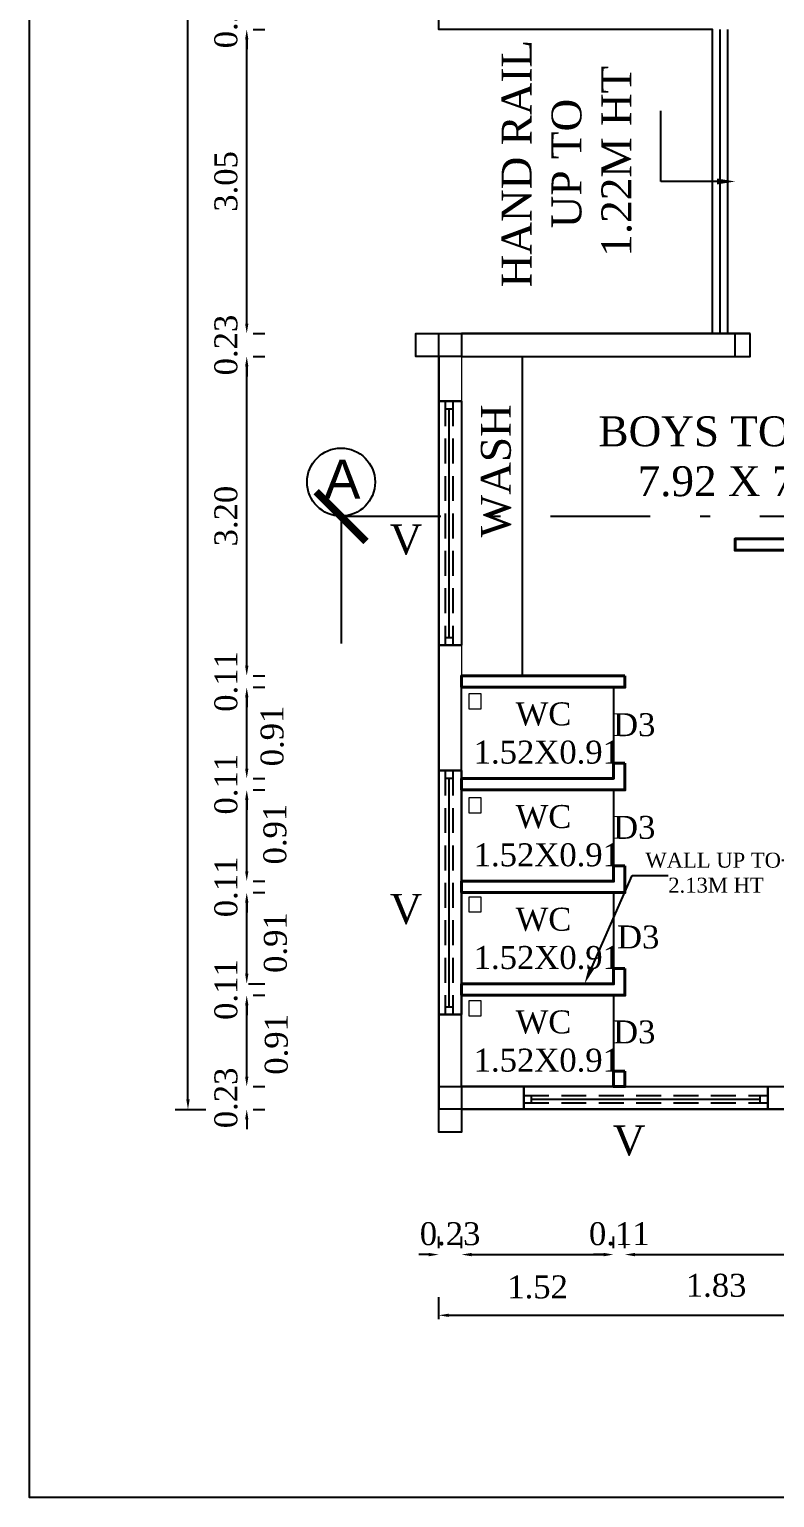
# Model space of a CAD drawing. Header units: metres. Extents: x 3616 to 3987, y 1122 to 1251.
# Drawn here: x 3900.15 to 3907.62, y 1152.95 to 1167.67 of the extents above; entities that cross this region are included whole.
import ezdxf
from ezdxf import colors
from ezdxf.entities.mleader import LeaderData, LeaderLine
from ezdxf.math import Vec2, Vec3

# ---------------------------------------------------------------- set-up
doc = ezdxf.new("R2010")
doc.units = ezdxf.units.M
doc.linetypes.add('DASHDOT', pattern=[1, 0.5, -0.25, 0, -0.25])
doc.linetypes.add('DASHED2', pattern=[0.375, 0.25, -0.125])
doc.layers.add('BLK_1_FLR_2_BLT_UP_AREA', color=26, linetype='Continuous')
doc.layers.add('BLK_1_FLR_2_WATER_CLOSET', color=213, linetype='Continuous')
doc.layers.add('BLK_1_FLR_2_WASH', color=243, linetype='Continuous', lineweight=5)
doc.styles.add('ANAND', font='times.ttf')
doc.styles.add('HEADING-1', font='arial.ttf')
doc.styles.add('ROMANS', font='swissl.ttf')
doc.styles.get("Standard").update_dxf_attribs({"font": 'arial.ttf'})
doc.dimstyles.new('Normal', dxfattribs={"dimscale": 128, "dimtxt": 0.09375, "dimasz": 0.09375, "dimexe": 0.0625, "dimexo": 0.1875, "dimgap": 0.03125, "dimtad": 1, "dimdec": 0, "dimzin": 3, "dimdsep": 46, "dimtxsty": 'ROMANS', "dimblk1": 'ARCHTICK', "dimblk2": 'ARCHTICK', "dimsah": 1, "dimcen": -0.09375, "dimdle": 0.0625, "dimclrd": 256, "dimclre": 256, "dimclrt": 2, "dimazin": 0, "dimtfac": 0.91, "dimtdec": 0, "dimtmove": 0, "dimatfit": 3, "dimldrblk": 'ARCHTICK', "dimfxl": 0, "dimfrac": 1, "dimtolj": 1, "dimtzin": 3, "dimlwd": -1, "dimlwe": -1, "dimarcsym": 0})
doc.dimstyles.new('V1', dxfattribs={"dimtxt": 0.23, "dimasz": 0.1, "dimexe": 0.18, "dimexo": 0.0625, "dimgap": 0.09, "dimtad": 1, "dimzin": 0, "dimdsep": 46, "dimtxsty": 'ANAND', "dimcen": 0.09, "dimadec": 0, "dimazin": 0, "dimtfac": 1, "dimtix": 1, "dimtofl": 0, "dimtmove": 2, "dimatfit": 0, "dimfxl": 0, "dimtolj": 1, "dimtzin": 0, "dimarcsym": 0})

# ---------------------------------------------------------------- blocks, each defined once
blk = doc.blocks.new('*D232')
at = {"color": 0, "lineweight": -2}
for p, q in [((3902.332, 1157.174), (3902.332, 1157.274)), ((3902.395, 1157.074), (3902.512, 1157.074)), ((3902.332, 1156.745), (3902.332, 1156.645)), ((3902.395, 1156.845), (3902.512, 1156.845))]:
    blk.add_line(p, q, dxfattribs=at)
at = {"color": 0}
for points in [[(3902.316, 1157.174), (3902.349, 1157.174), (3902.332, 1157.074)], [(3902.316, 1156.745), (3902.349, 1156.745), (3902.332, 1156.845)]]:
    blk.add_solid(points, dxfattribs=at)
at = {"layer": 'Defpoints', "color": 0}
for p in [(3902.332, 1157.074), (3902.332, 1157.074), (3902.332, 1156.845)]:
    blk.add_point(p, dxfattribs=at)
at = {"color": 0, "insert": (3902.125, 1156.96), "char_height": 0.23, "attachment_point": 5, "rotation": 90, "style": 'ANAND'}
blk.add_mtext('\\A1;0.23', dxfattribs=at)
blk = doc.blocks.new('*D233')
at = {"color": 0, "lineweight": -2}
for p, q in [((3902.395, 1157.988), (3902.512, 1157.988)), ((3902.332, 1157.174), (3902.332, 1157.888)), ((3902.395, 1157.074), (3902.512, 1157.074))]:
    blk.add_line(p, q, dxfattribs=at)
at = {"color": 0}
for points in [[(3902.316, 1157.888), (3902.349, 1157.888), (3902.332, 1157.988)], [(3902.316, 1157.174), (3902.349, 1157.174), (3902.332, 1157.074)]]:
    blk.add_solid(points, dxfattribs=at)
at = {"layer": 'Defpoints', "color": 0}
for p in [(3902.332, 1157.988), (3902.332, 1157.988), (3902.332, 1157.074)]:
    blk.add_point(p, dxfattribs=at)
at = {"color": 0, "insert": (3902.63, 1157.496), "char_height": 0.23, "attachment_point": 5, "rotation": 90, "style": 'ANAND'}
blk.add_mtext('\\A1;0.91', dxfattribs=at)
blk = doc.blocks.new('*D234')
at = {"color": 0, "lineweight": -2}
for p, q in [((3902.332, 1158.203), (3902.332, 1158.303)), ((3902.35, 1158.103), (3902.512, 1158.103)), ((3902.395, 1157.988), (3902.512, 1157.988)), ((3902.332, 1157.888), (3902.332, 1157.788))]:
    blk.add_line(p, q, dxfattribs=at)
at = {"color": 0}
for points in [[(3902.316, 1158.203), (3902.349, 1158.203), (3902.332, 1158.103)], [(3902.316, 1157.888), (3902.349, 1157.888), (3902.332, 1157.988)]]:
    blk.add_solid(points, dxfattribs=at)
at = {"layer": 'Defpoints', "color": 0}
for p in [(3902.288, 1158.103), (3902.332, 1158.103), (3902.332, 1157.988)]:
    blk.add_point(p, dxfattribs=at)
at = {"color": 0, "insert": (3902.125, 1158.045), "char_height": 0.23, "attachment_point": 5, "rotation": 90, "style": 'ANAND'}
blk.add_mtext('\\A1;0.11', dxfattribs=at)
blk = doc.blocks.new('*D235')
at = {"color": 0, "lineweight": -2}
for p, q in [((3902.395, 1159.017), (3902.512, 1159.017)), ((3902.332, 1158.203), (3902.332, 1158.917)), ((3902.35, 1158.103), (3902.512, 1158.103))]:
    blk.add_line(p, q, dxfattribs=at)
at = {"color": 0}
for points in [[(3902.316, 1158.917), (3902.349, 1158.917), (3902.332, 1159.017)], [(3902.316, 1158.203), (3902.349, 1158.203), (3902.332, 1158.103)]]:
    blk.add_solid(points, dxfattribs=at)
at = {"layer": 'Defpoints', "color": 0}
for p in [(3902.332, 1159.017), (3902.332, 1159.017), (3902.288, 1158.103)]:
    blk.add_point(p, dxfattribs=at)
at = {"color": 0, "insert": (3902.621, 1158.516), "char_height": 0.23, "attachment_point": 5, "rotation": 90, "style": 'ANAND'}
blk.add_mtext('\\A1;0.91', dxfattribs=at)
blk = doc.blocks.new('*D236')
at = {"color": 0, "lineweight": -2}
for p, q in [((3902.332, 1159.231), (3902.332, 1159.331)), ((3902.395, 1159.131), (3902.512, 1159.131)), ((3902.395, 1159.017), (3902.512, 1159.017)), ((3902.332, 1158.917), (3902.332, 1158.817))]:
    blk.add_line(p, q, dxfattribs=at)
at = {"color": 0}
for points in [[(3902.316, 1159.231), (3902.349, 1159.231), (3902.332, 1159.131)], [(3902.316, 1158.917), (3902.349, 1158.917), (3902.332, 1159.017)]]:
    blk.add_solid(points, dxfattribs=at)
at = {"layer": 'Defpoints', "color": 0}
for p in [(3902.332, 1159.131), (3902.332, 1159.131), (3902.332, 1159.017)]:
    blk.add_point(p, dxfattribs=at)
at = {"color": 0, "insert": (3902.125, 1159.074), "char_height": 0.23, "attachment_point": 5, "rotation": 90, "style": 'ANAND'}
blk.add_mtext('\\A1;0.11', dxfattribs=at)
blk = doc.blocks.new('*D237')
at = {"color": 0, "lineweight": -2}
for p, q in [((3902.395, 1160.046), (3902.512, 1160.046)), ((3902.332, 1159.231), (3902.332, 1159.946)), ((3902.395, 1159.131), (3902.512, 1159.131))]:
    blk.add_line(p, q, dxfattribs=at)
at = {"color": 0}
for points in [[(3902.316, 1159.946), (3902.349, 1159.946), (3902.332, 1160.046)], [(3902.316, 1159.231), (3902.349, 1159.231), (3902.332, 1159.131)]]:
    blk.add_solid(points, dxfattribs=at)
at = {"layer": 'Defpoints', "color": 0}
for p in [(3902.332, 1160.046), (3902.332, 1160.046), (3902.332, 1159.131)]:
    blk.add_point(p, dxfattribs=at)
at = {"color": 0, "insert": (3902.616, 1159.603), "char_height": 0.23, "attachment_point": 5, "rotation": 90, "style": 'ANAND'}
blk.add_mtext('\\A1;0.91', dxfattribs=at)
blk = doc.blocks.new('*D238')
at = {"color": 0, "lineweight": -2}
for p, q in [((3902.332, 1160.26), (3902.332, 1160.36)), ((3902.395, 1160.16), (3902.512, 1160.16)), ((3902.395, 1160.046), (3902.512, 1160.046)), ((3902.332, 1159.946), (3902.332, 1159.846))]:
    blk.add_line(p, q, dxfattribs=at)
at = {"color": 0}
for points in [[(3902.316, 1160.26), (3902.349, 1160.26), (3902.332, 1160.16)], [(3902.316, 1159.946), (3902.349, 1159.946), (3902.332, 1160.046)]]:
    blk.add_solid(points, dxfattribs=at)
at = {"layer": 'Defpoints', "color": 0}
for p in [(3902.332, 1160.16), (3902.332, 1160.16), (3902.332, 1160.046)]:
    blk.add_point(p, dxfattribs=at)
at = {"color": 0, "insert": (3902.125, 1160.103), "char_height": 0.23, "attachment_point": 5, "rotation": 90, "style": 'ANAND'}
blk.add_mtext('\\A1;0.11', dxfattribs=at)
blk = doc.blocks.new('*D239')
at = {"color": 0, "lineweight": -2}
for p, q in [((3902.395, 1161.074), (3902.512, 1161.074)), ((3902.332, 1160.26), (3902.332, 1160.974)), ((3902.395, 1160.16), (3902.512, 1160.16))]:
    blk.add_line(p, q, dxfattribs=at)
at = {"color": 0}
for points in [[(3902.316, 1160.974), (3902.349, 1160.974), (3902.332, 1161.074)], [(3902.316, 1160.26), (3902.349, 1160.26), (3902.332, 1160.16)]]:
    blk.add_solid(points, dxfattribs=at)
at = {"layer": 'Defpoints', "color": 0}
for p in [(3902.332, 1161.074), (3902.332, 1161.074), (3902.332, 1160.16)]:
    blk.add_point(p, dxfattribs=at)
at = {"color": 0, "insert": (3902.588, 1160.586), "char_height": 0.23, "attachment_point": 5, "rotation": 90, "style": 'ANAND'}
blk.add_mtext('\\A1;0.91', dxfattribs=at)
blk = doc.blocks.new('*D240')
at = {"color": 0, "lineweight": -2}
for p, q in [((3902.332, 1161.289), (3902.332, 1161.389)), ((3902.395, 1161.189), (3902.512, 1161.189)), ((3902.395, 1161.074), (3902.512, 1161.074)), ((3902.332, 1160.974), (3902.332, 1160.874))]:
    blk.add_line(p, q, dxfattribs=at)
at = {"color": 0}
for points in [[(3902.316, 1161.289), (3902.349, 1161.289), (3902.332, 1161.189)], [(3902.316, 1160.974), (3902.349, 1160.974), (3902.332, 1161.074)]]:
    blk.add_solid(points, dxfattribs=at)
at = {"layer": 'Defpoints', "color": 0}
for p in [(3902.332, 1161.189), (3902.332, 1161.189), (3902.332, 1161.074)]:
    blk.add_point(p, dxfattribs=at)
at = {"color": 0, "insert": (3902.125, 1161.132), "char_height": 0.23, "attachment_point": 5, "rotation": 90, "style": 'ANAND'}
blk.add_mtext('\\A1;0.11', dxfattribs=at)
blk = doc.blocks.new('*D241')
at = {"color": 0, "lineweight": -2}
for p, q in [((3902.395, 1164.389), (3902.512, 1164.389)), ((3902.332, 1161.289), (3902.332, 1164.289)), ((3902.395, 1161.189), (3902.512, 1161.189))]:
    blk.add_line(p, q, dxfattribs=at)
at = {"color": 0}
for points in [[(3902.316, 1164.289), (3902.349, 1164.289), (3902.332, 1164.389)], [(3902.316, 1161.289), (3902.349, 1161.289), (3902.332, 1161.189)]]:
    blk.add_solid(points, dxfattribs=at)
at = {"layer": 'Defpoints', "color": 0}
for p in [(3902.332, 1164.389), (3902.332, 1164.389), (3902.332, 1161.189)]:
    blk.add_point(p, dxfattribs=at)
at = {"color": 0, "insert": (3902.125, 1162.789), "char_height": 0.23, "attachment_point": 5, "rotation": 90, "style": 'ANAND'}
blk.add_mtext('\\A1;3.20', dxfattribs=at)
blk = doc.blocks.new('*D242')
at = {"color": 0, "lineweight": -2}
for p, q in [((3902.332, 1164.718), (3902.332, 1164.818)), ((3902.395, 1164.618), (3902.512, 1164.618)), ((3902.395, 1164.389), (3902.512, 1164.389)), ((3902.332, 1164.289), (3902.332, 1164.189))]:
    blk.add_line(p, q, dxfattribs=at)
at = {"color": 0}
for points in [[(3902.316, 1164.718), (3902.349, 1164.718), (3902.332, 1164.618)], [(3902.316, 1164.289), (3902.349, 1164.289), (3902.332, 1164.389)]]:
    blk.add_solid(points, dxfattribs=at)
at = {"layer": 'Defpoints', "color": 0}
for p in [(3902.332, 1164.618), (3902.332, 1164.618), (3902.332, 1164.389)]:
    blk.add_point(p, dxfattribs=at)
at = {"color": 0, "insert": (3902.125, 1164.503), "char_height": 0.23, "attachment_point": 5, "rotation": 90, "style": 'ANAND'}
blk.add_mtext('\\A1;0.23', dxfattribs=at)
blk = doc.blocks.new('*D243')
at = {"color": 0, "lineweight": -2}
for p, q in [((3902.395, 1167.666), (3902.512, 1167.666)), ((3902.332, 1164.718), (3902.332, 1167.566)), ((3902.395, 1164.618), (3902.512, 1164.618))]:
    blk.add_line(p, q, dxfattribs=at)
at = {"color": 0}
for points in [[(3902.316, 1167.566), (3902.349, 1167.566), (3902.332, 1167.666)], [(3902.316, 1164.718), (3902.349, 1164.718), (3902.332, 1164.618)]]:
    blk.add_solid(points, dxfattribs=at)
at = {"layer": 'Defpoints', "color": 0}
for p in [(3902.332, 1167.666), (3902.332, 1167.666), (3902.332, 1164.618)]:
    blk.add_point(p, dxfattribs=at)
at = {"color": 0, "insert": (3902.125, 1166.142), "char_height": 0.23, "attachment_point": 5, "rotation": 90, "style": 'ANAND'}
blk.add_mtext('\\A1;3.05', dxfattribs=at)
blk = doc.blocks.new('*D244')
at = {"color": 0, "lineweight": -2}
for p, q in [((3902.332, 1167.994), (3902.332, 1168.094)), ((3902.395, 1167.894), (3902.512, 1167.894)), ((3902.395, 1167.666), (3902.512, 1167.666)), ((3902.332, 1167.566), (3902.332, 1167.466))]:
    blk.add_line(p, q, dxfattribs=at)
at = {"color": 0}
for points in [[(3902.316, 1167.994), (3902.349, 1167.994), (3902.332, 1167.894)], [(3902.316, 1167.566), (3902.349, 1167.566), (3902.332, 1167.666)]]:
    blk.add_solid(points, dxfattribs=at)
at = {"layer": 'Defpoints', "color": 0}
for p in [(3902.332, 1167.894), (3902.332, 1167.894), (3902.332, 1167.666)]:
    blk.add_point(p, dxfattribs=at)
at = {"color": 0, "insert": (3902.125, 1167.78), "char_height": 0.23, "attachment_point": 5, "rotation": 90, "style": 'ANAND'}
blk.add_mtext('\\A1;0.23', dxfattribs=at)
blk = doc.blocks.new('*D253')
at = {"color": 0, "lineweight": -2}
for p, q in [((3901.613, 1203.404), (3901.923, 1203.404)), ((3901.743, 1156.945), (3901.743, 1203.304)), ((3901.613, 1156.845), (3901.923, 1156.845))]:
    blk.add_line(p, q, dxfattribs=at)
at = {"color": 0}
for points in [[(3901.726, 1203.304), (3901.76, 1203.304), (3901.743, 1203.404)], [(3901.726, 1156.945), (3901.76, 1156.945), (3901.743, 1156.845)]]:
    blk.add_solid(points, dxfattribs=at)
at = {"layer": 'Defpoints', "color": 0}
for p in [(3901.55, 1203.404), (3901.743, 1203.404), (3901.55, 1156.845)]:
    blk.add_point(p, dxfattribs=at)
at = {"color": 0, "insert": (3901.536, 1180.124), "char_height": 0.23, "attachment_point": 5, "rotation": 90, "style": 'ANAND'}
blk.add_mtext('\\A1;46.56', dxfattribs=at)
blk = doc.blocks.new('*D282')
at = {"color": 0, "lineweight": -2}
for p, q in [((3904.257, 1155.453), (3904.257, 1155.57)), ((3904.486, 1155.453), (3904.486, 1155.57)), ((3904.157, 1155.39), (3904.057, 1155.39)), ((3904.586, 1155.39), (3904.686, 1155.39))]:
    blk.add_line(p, q, dxfattribs=at)
at = {"color": 0}
for points in [[(3904.157, 1155.407), (3904.157, 1155.373), (3904.257, 1155.39)], [(3904.586, 1155.407), (3904.586, 1155.373), (3904.486, 1155.39)]]:
    blk.add_solid(points, dxfattribs=at)
at = {"layer": 'Defpoints', "color": 0}
for p in [(3904.257, 1155.39), (3904.486, 1155.39), (3904.486, 1155.39)]:
    blk.add_point(p, dxfattribs=at)
at = {"color": 0, "insert": (3904.371, 1155.597), "char_height": 0.23, "attachment_point": 5, "style": 'ANAND'}
blk.add_mtext('\\A1;0.23', dxfattribs=at)
blk = doc.blocks.new('*D283')
at = {"color": 0, "lineweight": -2}
for p, q in [((3904.486, 1155.453), (3904.486, 1155.57)), ((3906.01, 1155.453), (3906.01, 1155.57)), ((3904.586, 1155.39), (3905.91, 1155.39))]:
    blk.add_line(p, q, dxfattribs=at)
at = {"color": 0}
for points in [[(3904.586, 1155.407), (3904.586, 1155.373), (3904.486, 1155.39)], [(3905.91, 1155.407), (3905.91, 1155.373), (3906.01, 1155.39)]]:
    blk.add_solid(points, dxfattribs=at)
at = {"layer": 'Defpoints', "color": 0}
for p in [(3904.486, 1155.39), (3906.01, 1155.39), (3906.01, 1155.39)]:
    blk.add_point(p, dxfattribs=at)
at = {"color": 0, "insert": (3905.248, 1155.064), "char_height": 0.23, "attachment_point": 5, "style": 'ANAND'}
blk.add_mtext('\\A1;1.52', dxfattribs=at)
blk = doc.blocks.new('*D284')
at = {"color": 0, "lineweight": -2}
for p, q in [((3906.01, 1155.453), (3906.01, 1155.57)), ((3906.124, 1155.453), (3906.124, 1155.57)), ((3905.91, 1155.39), (3905.81, 1155.39)), ((3906.224, 1155.39), (3906.324, 1155.39))]:
    blk.add_line(p, q, dxfattribs=at)
at = {"color": 0}
for points in [[(3905.91, 1155.407), (3905.91, 1155.373), (3906.01, 1155.39)], [(3906.224, 1155.407), (3906.224, 1155.373), (3906.124, 1155.39)]]:
    blk.add_solid(points, dxfattribs=at)
at = {"layer": 'Defpoints', "color": 0}
for p in [(3906.01, 1155.39), (3906.124, 1155.39), (3906.124, 1155.39)]:
    blk.add_point(p, dxfattribs=at)
at = {"color": 0, "insert": (3906.067, 1155.597), "char_height": 0.23, "attachment_point": 5, "style": 'ANAND'}
blk.add_mtext('\\A1;0.11', dxfattribs=at)
blk = doc.blocks.new('*D285')
at = {"color": 0, "lineweight": -2}
for p, q in [((3906.124, 1155.453), (3906.124, 1155.57)), ((3907.953, 1155.453), (3907.953, 1155.57)), ((3906.224, 1155.39), (3907.853, 1155.39))]:
    blk.add_line(p, q, dxfattribs=at)
at = {"color": 0}
for points in [[(3906.224, 1155.407), (3906.224, 1155.373), (3906.124, 1155.39)], [(3907.853, 1155.407), (3907.853, 1155.373), (3907.953, 1155.39)]]:
    blk.add_solid(points, dxfattribs=at)
at = {"layer": 'Defpoints', "color": 0}
for p in [(3906.124, 1155.39), (3907.953, 1155.39), (3907.953, 1155.39)]:
    blk.add_point(p, dxfattribs=at)
at = {"color": 0, "insert": (3907.038, 1155.08), "char_height": 0.23, "attachment_point": 5, "style": 'ANAND'}
blk.add_mtext('\\A1;1.83', dxfattribs=at)
blk = doc.blocks.new('*D299')
at = {"color": 0, "lineweight": -2}
for p, q in [((3904.257, 1154.744), (3904.257, 1154.962)), ((3940.605, 1154.744), (3940.605, 1154.962)), ((3904.357, 1154.782), (3940.505, 1154.782))]:
    blk.add_line(p, q, dxfattribs=at)
at = {"color": 0}
for points in [[(3904.357, 1154.798), (3904.357, 1154.765), (3904.257, 1154.782)], [(3940.505, 1154.798), (3940.505, 1154.765), (3940.605, 1154.782)]]:
    blk.add_solid(points, dxfattribs=at)
at = {"layer": 'Defpoints', "color": 0}
for p in [(3904.257, 1154.682), (3940.605, 1154.782), (3940.605, 1154.682)]:
    blk.add_point(p, dxfattribs=at)
at = {"color": 0, "insert": (3922.431, 1154.989), "char_height": 0.23, "attachment_point": 5, "style": 'ANAND'}
blk.add_mtext('\\A1;36.35', dxfattribs=at)
blk = doc.blocks.new('_ArchTick')
at = {"color": 0, "linetype": 'ByBlock', "const_width": 0.15}
blk.add_lwpolyline([(-0.5, -0.5), (0.5, 0.5)], dxfattribs=at)

msp = doc.modelspace()

# ---------------------------------------------------------------- linework, layer by layer
at = {"lineweight": -2}
for p, q in [((3906.99958, 1167.66573, -0.0324), (3906.99958, 1164.61773, -0.0324)), ((3907.07578, 1167.66573, -0.0324), (3907.07578, 1164.61773, -0.0324)), ((3907.15198, 1167.66573, -0.0324), (3907.15198, 1164.61773, -0.0324)), ((3904.48572, 1164.61773, -0.0324), (3905.09532, 1164.61773, -0.0324)), ((3904.48572, 1164.61773, -0.0324), (3907.22818, 1164.61773, -0.0324)), ((3904.48572, 1164.61773, -0.0324), (3907.38058, 1164.61773, -0.0324)), ((3907.22818, 1164.38913, -0.0324), (3907.22818, 1164.61773, -0.0324)), ((3907.38058, 1164.38913, -0.0324), (3907.38058, 1164.61773, -0.0324)), ((3904.25712, 1164.38913, -0.0324), (3904.25712, 1156.84533, -0.0324)), ((3904.48572, 1164.38913, -0.0324), (3905.09532, 1164.38913, -0.0324)), ((3904.48572, 1164.38913, -0.0324), (3907.22818, 1164.38913, -0.0324)), ((3904.48572, 1164.38913, -0.0324), (3907.38058, 1164.38913, -0.0324)), ((3905.09532, 1161.18873, -0.0324), (3905.09532, 1164.38913, -0.0324)), ((3904.48572, 1163.94066, -0.0324), (3904.25712, 1163.94066, -0.0324)), ((3907.22818, 1162.44603, -0.0324), (3907.22818, 1162.56033, -0.0324)), ((3912.41052, 1162.56033, -0.0324), (3907.22818, 1162.56033, -0.0324)), ((3912.41052, 1162.44603, -0.0324), (3907.22818, 1162.44603, -0.0324)), ((3904.48572, 1161.18873, -0.0324), (3906.12402, 1161.18873, -0.0324)), ((3906.12402, 1161.18873, -0.0324), (3906.12402, 1161.07443, -0.0324)), ((3904.48572, 1161.07443, -0.0324), (3906.12402, 1161.07443, -0.0324)), ((3906.00972, 1160.31243, -0.0324), (3906.00972, 1160.16003, -0.0324)), ((3906.00972, 1160.31243, -0.0324), (3906.12402, 1160.31243, -0.0324)), ((3906.12402, 1160.31243, -0.0324), (3906.12402, 1160.04573, -0.0324)), ((3904.48572, 1160.23923, -0.0324), (3904.25712, 1160.23923, -0.0324)), ((3904.48572, 1160.16003, -0.0324), (3906.00972, 1160.16003, -0.0324)), ((3904.48572, 1160.04573, -0.0324), (3906.12402, 1160.04573, -0.0324)), ((3906.00972, 1159.28373, -0.0324), (3906.00972, 1159.13133, -0.0324)), ((3906.00972, 1159.28373, -0.0324), (3906.12402, 1159.28373, -0.0324)), ((3906.12402, 1159.28373, -0.0324), (3906.12402, 1159.01703, -0.0324)), ((3904.48572, 1159.13133, -0.0324), (3906.00972, 1159.13133, -0.0324)), ((3904.48572, 1159.01703, -0.0324), (3906.12402, 1159.01703, -0.0324)), ((3906.00972, 1158.25503, -0.0324), (3906.00972, 1158.10263, -0.0324)), ((3906.00972, 1158.25503, -0.0324), (3906.12402, 1158.25503, -0.0324)), ((3906.12402, 1158.25503, -0.0324), (3906.12402, 1157.98833, -0.0324)), ((3904.48572, 1158.10263, -0.0324), (3906.00972, 1158.10263, -0.0324)), ((3904.48572, 1157.98833, -0.0324), (3906.12402, 1157.98833, -0.0324)), ((3906.00972, 1157.22633, -0.0324), (3906.00972, 1157.07393, -0.0324)), ((3906.00972, 1157.22633, -0.0324), (3906.12402, 1157.22633, -0.0324)), ((3906.12402, 1157.22633, -0.0324), (3906.12402, 1157.07393, -0.0324)), ((3904.48572, 1157.07393, -0.0324), (3912.41052, 1157.07393, -0.0324)), ((3905.1115, 1157.07393, -0.0324), (3905.1115, 1156.84533, -0.0324)), ((3904.48572, 1156.84533, -0.0324), (3912.41052, 1156.84533, -0.0324))]:
    msp.add_line(p, q, dxfattribs=at)
for p, q in [((3906.48512, 1166.14173, -0.0324), (3906.48512, 1166.84947, -0.0324)), ((3904.25712, 1163.94066, -0.0324), (3904.48572, 1163.94066, -0.0324)), ((3904.32062, 1163.86446, -0.0324), (3904.39682, 1163.86446, -0.0324)), ((3904.35872, 1163.86446, -0.0324), (3904.35872, 1161.57246, -0.0324)), ((3904.25712, 1161.49626, -0.0324), (3904.48572, 1161.49626, -0.0324)), ((3904.32062, 1161.57246, -0.0324), (3904.39682, 1161.57246, -0.0324)), ((3904.25712, 1160.23923, -0.0324), (3904.48572, 1160.23923, -0.0324)), ((3904.32062, 1160.16303, -0.0324), (3904.39682, 1160.16303, -0.0324)), ((3904.35872, 1160.16303, -0.0324), (3904.35872, 1157.87103, -0.0324)), ((3904.25712, 1157.79483, -0.0324), (3904.48572, 1157.79483, -0.0324)), ((3904.32062, 1157.87103, -0.0324), (3904.39682, 1157.87103, -0.0324)), ((3905.1115, 1156.84533, -0.0324), (3905.1115, 1157.07393, -0.0324)), ((3907.5559, 1156.84533, -0.0324), (3907.5559, 1157.07393, -0.0324)), ((3905.1877, 1156.90883, -0.0324), (3905.1877, 1156.98503, -0.0324)), ((3905.1877, 1156.94693, -0.0324), (3907.4797, 1156.94693, -0.0324)), ((3907.4797, 1156.90883, -0.0324), (3907.4797, 1156.98503, -0.0324))]:
    msp.add_line(p, q)
at = {"linetype": 'DASHED2'}
for p, q in [((3904.32062, 1163.94066, -0.0324), (3904.32062, 1161.49626, -0.0324)), ((3904.39682, 1163.94066, -0.0324), (3904.39682, 1161.49626, -0.0324)), ((3904.32062, 1160.23923, -0.0324), (3904.32062, 1157.79483, -0.0324)), ((3904.39682, 1160.23923, -0.0324), (3904.39682, 1157.79483, -0.0324)), ((3905.1115, 1156.98503, -0.0324), (3907.5559, 1156.98503, -0.0324)), ((3905.1115, 1156.90883, -0.0324), (3907.5559, 1156.90883, -0.0324))]:
    msp.add_line(p, q, dxfattribs=at)
at = {"linetype": 'DASHDOT', "ltscale": 2}
msp.add_line((3903.27771, 1162.78893, -0.0324), (3942.31994, 1162.78893, -0.0324), dxfattribs=at)
at = {"elevation": -0.0324}
for points in [[(3900.15273, 1225.86588), (3986.80321, 1225.86588), (3986.80321, 1152.9548), (3900.15273, 1152.9548)], [(3904.48572, 1163.94066), (3904.48572, 1161.49626), (3904.25712, 1161.49626), (3904.25712, 1163.94066)], [(3904.48572, 1160.23923), (3904.48572, 1157.79483), (3904.25712, 1157.79483), (3904.25712, 1160.23923)], [(3905.1115, 1157.07393), (3907.5559, 1157.07393), (3907.5559, 1156.84533), (3905.1115, 1156.84533)]]:
    msp.add_lwpolyline(points, close=True, dxfattribs=at)
at = {"lineweight": -2, "elevation": -0.0324}
for points in [[(3904.48572, 1164.61773), (3904.48572, 1164.38913), (3904.02852, 1164.38913), (3904.02852, 1164.61773)], [(3907.22818, 1164.61773), (3904.48572, 1164.61773), (3904.48572, 1164.38913), (3907.22818, 1164.38913)], [(3907.38058, 1164.61773), (3904.48572, 1164.61773), (3904.48572, 1164.38913), (3907.38058, 1164.38913)], [(3906.12402, 1161.18873), (3904.48572, 1161.18873), (3904.48572, 1161.07443), (3906.12402, 1161.07443)], [(3906.12402, 1160.31243), (3906.00972, 1160.31243), (3906.00972, 1160.16003), (3904.48572, 1160.16003), (3904.48572, 1160.04573), (3906.12402, 1160.04573)], [(3906.12402, 1159.28373), (3906.00972, 1159.28373), (3906.00972, 1159.13133), (3904.48572, 1159.13133), (3904.48572, 1159.01703), (3906.12402, 1159.01703)], [(3906.12402, 1158.25503), (3906.00972, 1158.25503), (3906.00972, 1158.10263), (3904.48572, 1158.10263), (3904.48572, 1157.98833), (3906.12402, 1157.98833)], [(3904.25712, 1157.07393), (3904.48572, 1157.07393), (3904.48572, 1156.61673), (3904.25712, 1156.61673)]]:
    msp.add_lwpolyline(points, close=True, dxfattribs=at)
at = {"lineweight": 40, "elevation": -0.0324}
for points in [[(3912.41052, 1162.56033), (3907.22818, 1162.56033), (3907.22818, 1162.44603), (3912.41052, 1162.44603)], [(3906.12402, 1161.18873), (3904.48572, 1161.18873), (3904.48572, 1161.07443), (3906.12402, 1161.07443)], [(3906.12402, 1160.31243), (3906.00972, 1160.31243), (3906.00972, 1160.16003), (3904.48572, 1160.16003), (3904.48572, 1160.04573), (3906.12402, 1160.04573)], [(3906.12402, 1159.28373), (3906.00972, 1159.28373), (3906.00972, 1159.13133), (3904.48572, 1159.13133), (3904.48572, 1159.01703), (3906.12402, 1159.01703)], [(3906.12402, 1158.25503), (3906.00972, 1158.25503), (3906.00972, 1158.10263), (3904.48572, 1158.10263), (3904.48572, 1157.98833), (3906.12402, 1157.98833)], [(3906.12402, 1157.22633), (3906.00972, 1157.22633), (3906.00972, 1157.07393), (3906.12402, 1157.07393)]]:
    msp.add_lwpolyline(points, close=True, dxfattribs=at)
at = {"linetype": 'ByBlock', "lineweight": -2}
msp.add_circle((3903.27771, 1163.12968, -0.0324), 0.34076, dxfattribs=at)
at = {"layer": 'BLK_1_FLR_2_BLT_UP_AREA', "color": 26, "ltscale": 400, "elevation": -0.0324}
msp.add_lwpolyline([(3904.25712, 1203.40353), (3932.37492, 1203.40353), (3932.37492, 1192.35453), (3920.10672, 1192.35453), (3920.10672, 1184.12493), (3915.91572, 1184.12493), (3915.91345, 1173.45722), (3923.91672, 1173.45893), (3923.91672, 1176.12558), (3940.60452, 1176.12233), (3940.60452, 1156.84533), (3915.68712, 1156.84533), (3915.68712, 1158.17883), (3912.63912, 1158.17883), (3912.63912, 1156.84533), (3904.25712, 1156.84533), (3904.25712, 1164.61773), (3907.00032, 1164.61773), (3907.00032, 1167.66573), (3904.25712, 1167.66573)], close=True, dxfattribs=at)
at = {"layer": 'BLK_1_FLR_2_WASH', "color": 55, "elevation": -0.0324}
msp.add_lwpolyline([(3904.48572, 1161.18873), (3905.09532, 1161.18873), (3905.09532, 1164.38913), (3904.48572, 1164.38913)], close=True, dxfattribs=at)
at = {"layer": 'BLK_1_FLR_2_WASH', "color": 60, "elevation": -0.0324}
for points in [[(3904.55993, 1161.00792), (3904.55993, 1160.85792), (3904.68243, 1160.85792), (3904.68243, 1161.00792)], [(3904.55993, 1159.96554), (3904.55993, 1159.81554), (3904.68243, 1159.81554), (3904.68243, 1159.96554)], [(3904.55993, 1158.97268), (3904.55993, 1158.82268), (3904.68243, 1158.82268), (3904.68243, 1158.97268)], [(3904.55993, 1157.93139), (3904.55993, 1157.78139), (3904.68243, 1157.78139), (3904.68243, 1157.93139)]]:
    msp.add_lwpolyline(points, close=True, dxfattribs=at)
at = {"layer": 'BLK_1_FLR_2_WATER_CLOSET', "color": 1, "elevation": -0.0324}
for points in [[(3904.48572, 1161.07443), (3906.00972, 1161.07443), (3906.00972, 1160.16003), (3904.48572, 1160.16003)], [(3904.48572, 1160.04573), (3906.00972, 1160.04573), (3906.00972, 1159.13133), (3904.48572, 1159.13133)], [(3904.48572, 1159.01703), (3906.00972, 1159.01703), (3906.00972, 1158.10263), (3904.48572, 1158.10263)], [(3906.00972, 1157.07393), (3904.48572, 1157.07393), (3904.48572, 1157.98833), (3906.00972, 1157.98833)]]:
    msp.add_lwpolyline(points, close=True, dxfattribs=at)

# ---------------------------------------------------------------- texts
at = {"style": 'ANAND'}
msp.add_text('WASH', height=0.3, rotation=90, dxfattribs=at).set_placement((3904.97909, 1162.57477, -0.0324))
at = {"linetype": 'ByBlock', "lineweight": -2, "style": 'HEADING-1'}
msp.add_text('A', height=0.39, dxfattribs=at).set_placement((3903.10858, 1162.96406, -0.0324))
at = {"style": 'ANAND'}
for s, height, p in [('V', 0.3, (3903.76506, 1162.4054, -0.0324)), ('D3', 0.23, (3906.00454, 1160.58435, -0.0324)), ('D3', 0.23, (3906.00454, 1159.55565, -0.0324)), ('V', 0.3, (3903.76506, 1158.70397, -0.0324)), ('D3', 0.23, (3906.04434, 1158.45738, -0.0324)), ('D3', 0.23, (3906.00454, 1157.506, -0.0324)), ('V', 0.3, (3906.00128, 1156.384, -0.0324))]:
    msp.add_text(s, height=height, dxfattribs=at).set_placement(p)
at = {"insert": (3904.88731, 1163.33911, -0.0324), "char_height": 0.3, "width": 5.8119722, "attachment_point": 1, "rotation": 90, "style": 'ANAND'}
msp.add_mtext('{\\W7.68735;  }HAND RAIL \\P{\\W6.86871;   }UP TO \\P{\\W9.04037;  }1.22M HT', dxfattribs=at)
at = {"attachment_point": 1, "style": 'ANAND'}
for s, insert, char_height, width in [('{\\W1.542968; }BOYS TOILET\\P{\\W5.004882; }7.92 X 7.32 ', (3905.68329, 1163.78891, -0.0324), 0.3, 3.165465), ('{\\W6.429734; }WC\\P{\\W1.58989; }1.52X0.91', (3904.4691, 1160.92265, -0.0324), 0.23, 1.6226107), ('{\\W6.429734; }WC\\P{\\W1.58989; }1.52X0.91', (3904.4691, 1159.89395, -0.0324), 0.23, 1.6226107), ('{\\W6.429734; }WC\\P{\\W1.58989; }1.52X0.91', (3904.4691, 1158.86525, -0.0324), 0.23, 1.6226107), ('{\\W6.429734; }WC\\P{\\W1.58989; }1.52X0.91', (3904.4691, 1157.83655, -0.0324), 0.23, 1.6226107)]:
    msp.add_mtext(s, dxfattribs=dict(at, insert=insert, char_height=char_height, width=width))

# ---------------------------------------------------------------- dimensions: what is measured, and where the dimension line sits
for base, p1, p2, picture, middle in [((3901.74296, 1203.40353, -0.0324), (3901.55002, 1156.84533, -0.0324), (3901.55002, 1203.40353, -0.0324), '*D253', (3901.53563, 1180.12443, -0.0324)), ((3902.33226, 1167.89433, -0.0324), (3902.33226, 1167.66573, -0.0324), (3902.33226, 1167.89433, -0.0324), '*D244', (3902.12494, 1167.78003, -0.0324)), ((3902.33226, 1167.66573, -0.0324), (3902.33226, 1164.61773, -0.0324), (3902.33226, 1167.66573, -0.0324), '*D243', (3902.12494, 1166.14173, -0.0324)), ((3902.33226, 1164.61773, -0.0324), (3902.33226, 1164.38913, -0.0324), (3902.33226, 1164.61773, -0.0324), '*D242', (3902.12494, 1164.50343, -0.0324)), ((3902.33226, 1164.38913, -0.0324), (3902.33226, 1161.18873, -0.0324), (3902.33226, 1164.38913, -0.0324), '*D241', (3902.12494, 1162.78893, -0.0324)), ((3902.33226, 1161.18873, -0.0324), (3902.33226, 1161.07443, -0.0324), (3902.33226, 1161.18873, -0.0324), '*D240', (3902.12494, 1161.13158, -0.0324)), ((3902.33226, 1160.16003, -0.0324), (3902.33226, 1160.04573, -0.0324), (3902.33226, 1160.16003, -0.0324), '*D238', (3902.12494, 1160.10288, -0.0324)), ((3902.33226, 1159.13133, -0.0324), (3902.33226, 1159.01703, -0.0324), (3902.33226, 1159.13133, -0.0324), '*D236', (3902.12494, 1159.07418, -0.0324)), ((3902.33226, 1158.10263, -0.0324), (3902.33226, 1157.98833, -0.0324), (3902.28789, 1158.10263, -0.0324), '*D234', (3902.12494, 1158.04548, -0.0324)), ((3902.33226, 1157.07393, -0.0324), (3902.33226, 1156.84533, -0.0324), (3902.33226, 1157.07393, -0.0324), '*D232', (3902.12494, 1156.95963, -0.0324))]:
    dim = msp.add_linear_dim(base=base, p1=p1, p2=p2, angle=90, dimstyle='V1')
    dim.commit()
    dim.dimension.update_dxf_attribs({"geometry": picture, "text_midpoint": middle})
for base, p1, p2, picture, middle in [((3902.33226, 1161.07443, -0.0324), (3902.33226, 1160.16003, -0.0324), (3902.33226, 1161.07443, -0.0324), '*D239', (3902.58765, 1160.58644, -0.0324)), ((3902.33226, 1160.04573, -0.0324), (3902.33226, 1159.13133, -0.0324), (3902.33226, 1160.04573, -0.0324), '*D237', (3902.61587, 1159.60348, -0.0324)), ((3902.33226, 1159.01703, -0.0324), (3902.28789, 1158.10263, -0.0324), (3902.33226, 1159.01703, -0.0324), '*D235', (3902.62097, 1158.51558, -0.0324)), ((3902.33226, 1157.98833, -0.0324), (3902.33226, 1157.07393, -0.0324), (3902.33226, 1157.98833, -0.0324), '*D233', (3902.6297, 1157.49642, -0.0324))]:
    dim = msp.add_linear_dim(base=base, p1=p1, p2=p2, angle=90, dimstyle='V1')
    dim.commit()
    dim.dimension.update_dxf_attribs({"geometry": picture, "text_midpoint": middle, "dimtype": 160})
for base, p1, p2, picture, middle in [((3904.48572, 1155.39002, -0.0324), (3904.25712, 1155.39002, -0.0324), (3904.48572, 1155.39002, -0.0324), '*D282', (3904.37142, 1155.59734, -0.0324)), ((3906.12402, 1155.39002, -0.0324), (3906.00972, 1155.39002, -0.0324), (3906.12402, 1155.39002, -0.0324), '*D284', (3906.06687, 1155.59734, -0.0324)), ((3940.60452, 1154.78181, -0.0324), (3904.25712, 1154.68175, -0.0324), (3940.60452, 1154.68175, -0.0324), '*D299', (3922.43082, 1154.98913, -0.0324))]:
    dim = msp.add_linear_dim(base=base, p1=p1, p2=p2, dimstyle='V1')
    dim.commit()
    dim.dimension.update_dxf_attribs({"geometry": picture, "text_midpoint": middle})
for base, p1, p2, picture, middle in [((3906.00972, 1155.39002, -0.0324), (3904.48572, 1155.39002, -0.0324), (3906.00972, 1155.39002, -0.0324), '*D283', (3905.24772, 1155.06381, -0.0324)), ((3907.95282, 1155.39002, -0.0324), (3906.12402, 1155.39002, -0.0324), (3907.95282, 1155.39002, -0.0324), '*D285', (3907.03842, 1155.08038, -0.0324))]:
    dim = msp.add_linear_dim(base=base, p1=p1, p2=p2, dimstyle='V1')
    dim.commit()
    dim.dimension.update_dxf_attribs({"geometry": picture, "text_midpoint": middle, "dimtype": 160})

# ---------------------------------------------------------------- leaders
at = {"linetype": 'ByBlock', "lineweight": -2}
msp.add_leader([(3903.27771, 1162.78422, -0.0324), (3903.27771, 1161.51121, -0.0324)], dimstyle='Normal', override={"dimscale": 100, "dimtxt": 2, "dimasz": 0.005, "dimgap": 1, "dimtad": 0, "dimclre": 2, "dimfxl": 0.18, "dimfxlon": 1, "dimtfill": 1, "dimarcsym": 1}, dxfattribs=at)
ml = msp.add_multileader_mtext('Standard')
ml.set_content('', color=256)
ml.set_leader_properties()
ml.build(insert=Vec2(0, 0))
ml.multileader.update_dxf_attribs({"dogleg_length": 0.36, "arrow_head_size": 0.18})
ctx = ml.context
ctx.base_point, ctx.char_height, ctx.arrow_head_size, ctx.landing_gap_size, ctx.plane_origin = Vec3(3906.30512, 1166.14173, -0.0324), 0.18, 0.18, 0.09, Vec3(3907.22818, 1166.14173, -0.0324)
ctx.text_align_type = 2
notes = []
notes.append((ctx, [(0, (1, 1, 0), (3906.84512, 1166.14173, -0.0324), (-1, 0), 0.36, [(0, [(3907.22818, 1166.14173, -0.0324)], 0, [])])]))
ctx.mtext.insert, ctx.mtext.alignment, ctx.mtext.flow_direction = Vec3(3906.39512, 1166.23173, -0.0324), 3, 5
ml = msp.add_multileader_mtext('Standard')
ml.set_content('WALL UP TO\\P 2.13M HT', color=256, style='ANAND')
ml.set_leader_properties()
ml.build(insert=Vec2(0, 0))
ml.multileader.update_dxf_attribs({"dogleg_length": 0.36, "arrow_head_size": 0.18})
ctx = ml.context
ctx.base_point, ctx.char_height, ctx.arrow_head_size, ctx.landing_gap_size, ctx.plane_origin = Vec3(3906.19972, 1159.34004, -0.0324), 0.15, 0.18, 0.09, Vec3(3908.30922, 1159.01703, -0.0324)
ctx.text_align_type = 1
notes.append((ctx, [(0, (1, 1, 0), (3908.05696, 1159.34004, -0.0324), (-1, 0), 0.36, [(0, [(3908.30922, 1159.01703, -0.0324)], 0, [])])]))
ctx.mtext.insert, ctx.mtext.alignment, ctx.mtext.flow_direction = Vec3(3907.00837, 1159.41655, -0.0324), 2, 5
ml = msp.add_multileader_mtext('Standard')
ml.set_content('', color=256)
ml.set_leader_properties()
ml.build(insert=Vec2(0, 0))
ml.multileader.update_dxf_attribs({"dogleg_length": 0.36, "arrow_head_size": 0.18})
ctx = ml.context
ctx.base_point, ctx.char_height, ctx.arrow_head_size, ctx.landing_gap_size, ctx.plane_origin = Vec3(3906.55711, 1159.18804, -0.0324), 0.18, 0.18, 0.09, Vec3(3905.71827, 1158.10263, -0.0324)
notes.append((ctx, [(0, (1, 1, 0), (3906.19711, 1159.18804, -0.0324), (1, 0), 0.36, [(0, [(3905.71827, 1158.10263, -0.0324)], 0, [])])]))
ctx.mtext.insert, ctx.mtext.flow_direction = Vec3(3906.64711, 1159.27804, -0.0324), 5
for ctx, leaders in notes:
    for number, flags, end, landing, length, lines in leaders:
        leader = LeaderData()
        leader.index, (leader.has_last_leader_line, leader.has_dogleg_vector, leader.attachment_direction) = number, flags
        leader.last_leader_point, leader.dogleg_vector, leader.dogleg_length = Vec3(end), Vec3(landing), length
        for number, points, colour, breaks in lines:
            line = LeaderLine()
            line.index, line.vertices, line.color, line.breaks = number, Vec3.list(points), colors.encode_raw_color(colour), breaks
            leader.lines.append(line)
        ctx.leaders.append(leader)

doc.saveas('drawing.dxf')
